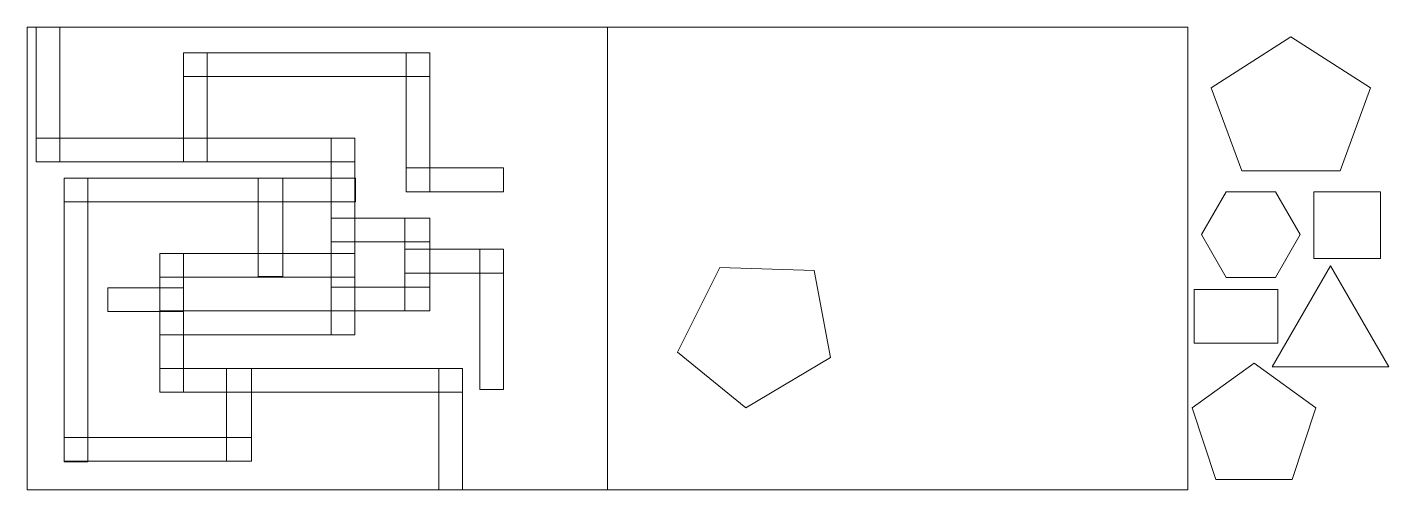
# Model space of a CAD drawing. Extents: x 0 to 230, y -78 to 0.
import ezdxf

# ---------------------------------------------------------------- set-up
doc = ezdxf.new("R2010")
doc.units = 0
doc.header["$MEASUREMENT"] = 0
doc.layers.add('Layer 1', color=7, linetype='Continuous', lineweight=0)

msp = doc.modelspace()

# ---------------------------------------------------------------- linework, layer by layer
at = {"layer": 'Layer 1', "color": 250, "lineweight": 9, "true_color": 0x231f20}
for points in [[(98.06, -78), (0.06, -78), (0.06, 0), (98.06, 0)], [(5.58, -22.71), (1.58, -22.71), (1.58, 0), (5.58, 0)], [(196.06, -78), (98.06, -78), (98.06, 0), (196.06, 0)], [(213.47, -1.6), (200.03, -10.23), (205.16, -24.2), (221.77, -24.2), (226.9, -10.23)], [(26.47, -8.3), (26.47, -4.3), (68.05, -4.3), (68.05, -8.3)], [(26.47, -4.3), (30.47, -4.3), (30.47, -22.71), (26.47, -22.71)], [(64.05, -4.3), (68.05, -4.3), (68.05, -27.73), (64.05, -27.73)], [(1.58, -22.71), (1.58, -18.71), (55.37, -18.71), (55.37, -22.71)], [(51.37, -18.71), (55.37, -18.71), (55.37, -42.14), (51.37, -42.14)], [(64.05, -27.73), (64.05, -23.73), (80.51, -23.73), (80.51, -27.73)], [(6.29, -29.46), (6.29, -25.46), (55.49, -25.46), (55.49, -29.46)], [(6.29, -25.46), (10.29, -25.46), (10.29, -73.28), (6.29, -73.28)], [(39.03, -25.46), (43.25, -25.46), (43.25, -42.03), (39.03, -42.03)], [(210.87, -27.76), (202.55, -27.76), (198.38, -34.97), (202.55, -42.18), (210.87, -42.18), (215.03, -34.97)], [(228.61, -27.76), (217.36, -27.76), (217.36, -39), (228.61, -39)], [(51.37, -36.21), (51.37, -32.21), (68.05, -32.21), (68.05, -36.21)], [(63.83, -32.21), (68.05, -32.21), (68.05, -47.85), (63.83, -47.85)], [(22.45, -42.14), (22.45, -38.14), (55.37, -38.14), (55.37, -42.14)], [(22.45, -38.14), (26.45, -38.14), (26.45, -61.56), (22.45, -61.56)], [(63.83, -41.45), (63.83, -37.45), (80.51, -37.45), (80.51, -41.45)], [(76.51, -37.45), (80.51, -37.45), (80.51, -61.08), (76.51, -61.08)], [(117, -40.5), (109.87, -54.79), (121.43, -64.17), (135.7, -55.67), (132.96, -41.04)], [(220.16, -40.24), (210.32, -57.28), (230, -57.28)], [(51.37, -42.14), (55.37, -42.14), (55.37, -51.85), (51.37, -51.85)], [(13.65, -47.96), (13.65, -43.96), (26.45, -43.96), (26.45, -47.96)], [(51.37, -47.85), (51.37, -43.85), (68.05, -43.85), (68.05, -47.85)], [(211.28, -44.23), (197.11, -44.23), (197.11, -53.28), (211.28, -53.28)], [(22.45, -51.85), (22.45, -47.85), (55.37, -47.85), (55.37, -51.85)], [(207.24, -56.65), (196.82, -64.16), (200.8, -76.3), (213.68, -76.3), (217.66, -64.16)], [(22.45, -61.56), (22.45, -57.56), (73.57, -57.56), (73.57, -61.56)], [(33.7, -57.56), (37.91, -57.56), (37.91, -73.21), (33.7, -73.21)], [(69.57, -57.56), (73.57, -57.56), (73.57, -78), (69.57, -78)], [(6.29, -73.21), (6.29, -69.21), (37.91, -69.21), (37.91, -73.21)]]:
    msp.add_lwpolyline(points, close=True, dxfattribs=at)

doc.saveas('drawing.dxf')
